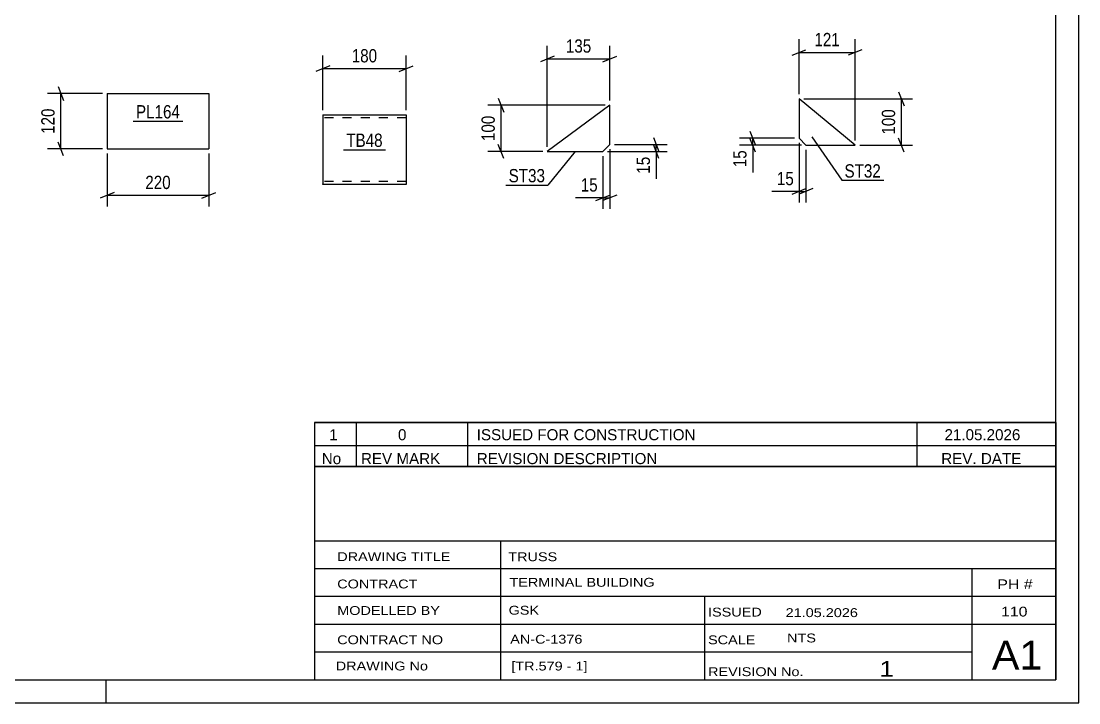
# Model space of a CAD drawing. Header units: millimetres. Extents: x 0 to 420, y 0 to 297.
# Drawn here: x 191.6 to 420, y 0 to 147.2 of the extents above; entities that cross this region are included whole.
import ezdxf

# ---------------------------------------------------------------- set-up
doc = ezdxf.new("R2010")
doc.units = ezdxf.units.MM
doc.linetypes.add('DXK_LINE_DOT2', pattern=[3.9198, 1.9599, -1.9599])
doc.styles.add('Arial Narrow', font='ARIALN.TTF', dxfattribs={"height": 0.2})

# ---------------------------------------------------------------- blocks, each defined once
blk = doc.blocks.new('Unknown-122572341-1115')
at = {"color": 5, "linetype": 'Continuous'}
for p, q in [((420, 0), (420, 297)), ((415, 5), (415, 292)), ((5, 5), (415, 5)), ((210, 0), (210, 5)), ((0, 0), (420, 0))]:
    blk.add_line(p, q, dxfattribs=at)
blk = doc.blocks.new('Part-122572341-1847 - 1833')
at = {"color": 2, "linetype": 'Continuous'}
for p, q in [((210.2, 131.59), (210.2, 119.59)), ((210.2, 131.59), (232.16, 131.59)), ((232.16, 131.59), (232.16, 119.59)), ((210.2, 119.59), (232.16, 119.59))]:
    blk.add_line(p, q, dxfattribs=at)
blk = doc.blocks.new('Part-122572341-1889 - 1874')
at = {"color": 2, "linetype": 'Continuous'}
for p, q in [((256.75, 126.94), (256.75, 112.03)), ((256.75, 126.94), (274.75, 126.94)), ((274.75, 126.94), (274.75, 111.94)), ((256.75, 111.94), (256.75, 112.03)), ((274.75, 111.94), (256.75, 111.94))]:
    blk.add_line(p, q, dxfattribs=at)
at = {"color": 7, "linetype": 'DXK_LINE_DOT2'}
for p, q in [((274.75, 126.34), (256.75, 126.34)), ((256.75, 112.54), (256.75, 112.59)), ((274.75, 112.54), (256.75, 112.54)), ((274.75, 112.54), (274.75, 112.59))]:
    blk.add_line(p, q, dxfattribs=at)
blk = doc.blocks.new('Part-122572341-1921 - 1905')
at = {"color": 2, "linetype": 'Continuous'}
for p, q in [((359.59, 130.43), (359.59, 121.93)), ((371.68, 120.43), (359.59, 130.43)), ((359.59, 121.93), (361.09, 120.43)), ((361.09, 120.43), (371.68, 120.43))]:
    blk.add_line(p, q, dxfattribs=at)
blk = doc.blocks.new('Part-122572341-1982 - 1966')
at = {"color": 2, "linetype": 'Continuous'}
for p, q in [((318.74, 129.04), (305.24, 119.04)), ((318.74, 120.54), (318.74, 129.04)), ((305.24, 119.04), (317.24, 119.04)), ((317.24, 119.04), (318.74, 120.54))]:
    blk.add_line(p, q, dxfattribs=at)
blk = doc.blocks.new('StraightDimension-122572341-1849 - 1833')
at = {"color": 7, "linetype": 'Continuous'}
for p, q in [((199.6, 133.09), (200.8, 130.09)), ((209.2, 131.59), (197.35, 131.59)), ((200.2, 119.59), (200.2, 131.59)), ((200.8, 118.09), (199.6, 121.09)), ((209.2, 119.59), (197.35, 119.59))]:
    blk.add_line(p, q, dxfattribs=at)
at = {"color": 0}
blk.add_wipeout([(199.45, 128.93), (195.25, 128.93), (195.25, 122.25), (199.45, 122.25)], dxfattribs=at)
at = {"color": 3, "style": 'Arial Narrow'}
blk.add_text('120', height=2.863, rotation=90.0002, dxfattribs=at).set_placement((198.85, 122.85))
blk = doc.blocks.new('StraightDimension-122572341-1860 - 1833')
at = {"color": 7, "linetype": 'Continuous'}
for p, q in [((210.2, 118.59), (210.2, 107.19)), ((232.16, 118.59), (232.16, 107.19)), ((211.7, 110.19), (208.7, 108.99)), ((230.66, 108.99), (233.66, 110.19)), ((210.2, 109.59), (232.16, 109.59))]:
    blk.add_line(p, q, dxfattribs=at)
at = {"color": 0}
blk.add_wipeout([(224.52, 110.34), (224.52, 114.54), (217.84, 114.54), (217.84, 110.34)], dxfattribs=at)
at = {"color": 3, "style": 'Arial Narrow'}
blk.add_text('220', height=2.863, dxfattribs=at).set_placement((218.44, 110.94))
blk = doc.blocks.new('StraightDimension-122572341-1891 - 1874')
at = {"color": 7, "linetype": 'Continuous'}
for p, q in [((256.75, 127.94), (256.75, 139.79)), ((274.75, 127.94), (274.75, 139.79)), ((258.25, 137.54), (255.25, 136.34)), ((273.25, 136.34), (276.25, 137.54)), ((256.75, 136.94), (274.75, 136.94))]:
    blk.add_line(p, q, dxfattribs=at)
at = {"color": 0}
blk.add_wipeout([(269.1, 137.69), (269.1, 141.89), (262.41, 141.89), (262.41, 137.69)], dxfattribs=at)
at = {"color": 3, "style": 'Arial Narrow'}
blk.add_text('180', height=2.863, dxfattribs=at).set_placement((263.01, 138.29))
blk = doc.blocks.new('StraightDimension-122572341-1945 - 1905')
at = {"color": 7, "linetype": 'Continuous'}
for p, q in [((359.59, 131.43), (359.59, 143.28)), ((371.68, 121.43), (371.68, 143.28)), ((358.09, 139.83), (361.09, 141.03)), ((359.59, 140.43), (371.68, 140.43)), ((373.18, 141.03), (370.18, 139.83))]:
    blk.add_line(p, q, dxfattribs=at)
at = {"color": 0}
blk.add_wipeout([(368.98, 141.18), (368.98, 145.38), (362.3, 145.38), (362.3, 141.18)], dxfattribs=at)
at = {"color": 3, "style": 'Arial Narrow'}
blk.add_text('121', height=2.863, dxfattribs=at).set_placement((362.9, 141.78))
blk = doc.blocks.new('StraightDimension-122572341-1923 - 1905')
at = {"color": 7, "linetype": 'Continuous'}
for p, q in [((360.59, 130.43), (384.08, 130.43)), ((381.08, 131.93), (382.28, 128.93)), ((381.68, 120.43), (381.68, 130.43)), ((382.28, 118.93), (381.08, 121.93)), ((372.68, 120.43), (384.08, 120.43))]:
    blk.add_line(p, q, dxfattribs=at)
at = {"color": 0}
blk.add_wipeout([(380.93, 128.77), (376.73, 128.77), (376.73, 122.09), (380.93, 122.09)], dxfattribs=at)
at = {"color": 3, "style": 'Arial Narrow'}
blk.add_text('100', height=2.863, rotation=90.0002, dxfattribs=at).set_placement((380.33, 122.69))
blk = doc.blocks.new('StraightDimension-122572341-1932 - 1905')
at = {"color": 7, "linetype": 'Continuous'}
for p, q in [((359.59, 120.93), (359.59, 108.03)), ((361.09, 119.43), (361.09, 108.03)), ((358.09, 109.83), (361.09, 111.03)), ((362.59, 111.03), (359.59, 109.83)), ((359.59, 110.43), (361.09, 110.43))]:
    blk.add_line(p, q, dxfattribs=at)
at = {"color": 0}
blk.add_wipeout([(359.07, 111.18), (359.07, 115.38), (354.21, 115.38), (354.21, 111.18)], dxfattribs=at)
at = {"color": 7, "linetype": 'Continuous'}
blk.add_line((359.59, 110.43), (353.69, 110.43), dxfattribs=at)
blk.add_line((359.59, 110.43), (353.69, 110.43), dxfattribs=at)
at = {"color": 3, "style": 'Arial Narrow'}
blk.add_text('15', height=2.863, dxfattribs=at).set_placement((354.81, 111.78))
blk = doc.blocks.new('StraightDimension-122572341-1952 - 1905')
at = {"color": 7, "linetype": 'Continuous'}
for p, q in [((348.99, 123.43), (350.19, 120.43)), ((358.59, 121.93), (346.74, 121.93)), ((350.19, 118.93), (348.99, 121.93)), ((349.59, 120.43), (349.59, 121.93)), ((360.09, 120.43), (346.74, 120.43))]:
    blk.add_line(p, q, dxfattribs=at)
at = {"color": 0}
blk.add_wipeout([(348.84, 119.9), (344.64, 119.9), (344.64, 115.05), (348.84, 115.05)], dxfattribs=at)
at = {"color": 7, "linetype": 'Continuous'}
blk.add_line((349.59, 120.43), (349.59, 114.52), dxfattribs=at)
blk.add_line((349.59, 120.43), (349.59, 114.52), dxfattribs=at)
at = {"color": 3, "style": 'Arial Narrow'}
blk.add_text('15', height=2.863, rotation=90.0002, dxfattribs=at).set_placement((348.24, 115.65))
blk = doc.blocks.new('StraightDimension-122572341-2019 - 1966')
at = {"color": 7, "linetype": 'Continuous'}
for p, q in [((328.14, 122.04), (329.34, 119.04)), ((318.24, 119.04), (331.14, 119.04)), ((319.74, 120.54), (331.14, 120.54)), ((329.34, 117.54), (328.14, 120.54)), ((328.74, 119.04), (328.74, 120.54))]:
    blk.add_line(p, q, dxfattribs=at)
at = {"color": 0}
blk.add_wipeout([(327.99, 118.52), (323.79, 118.52), (323.79, 113.66), (327.99, 113.66)], dxfattribs=at)
at = {"color": 7, "linetype": 'Continuous'}
blk.add_line((328.74, 119.04), (328.74, 113.14), dxfattribs=at)
blk.add_line((328.74, 119.04), (328.74, 113.14), dxfattribs=at)
at = {"color": 3, "style": 'Arial Narrow'}
blk.add_text('15', height=2.863, rotation=90.0002, dxfattribs=at).set_placement((327.39, 114.26))
blk = doc.blocks.new('StraightDimension-122572341-2010 - 1966')
at = {"color": 7, "linetype": 'Continuous'}
for p, q in [((294.64, 130.54), (295.84, 127.54)), ((317.74, 129.04), (292.39, 129.04)), ((295.24, 119.04), (295.24, 129.04)), ((304.24, 119.04), (292.39, 119.04)), ((295.84, 117.54), (294.64, 120.54))]:
    blk.add_line(p, q, dxfattribs=at)
at = {"color": 0}
blk.add_wipeout([(294.49, 127.39), (290.29, 127.39), (290.29, 120.7), (294.49, 120.7)], dxfattribs=at)
at = {"color": 3, "style": 'Arial Narrow'}
blk.add_text('100', height=2.863, rotation=90.0002, dxfattribs=at).set_placement((293.89, 121.3))
blk = doc.blocks.new('StraightDimension-122572341-1984 - 1966')
at = {"color": 7, "linetype": 'Continuous'}
for p, q in [((305.24, 120.04), (305.24, 141.89)), ((318.74, 130.04), (318.74, 141.89)), ((306.74, 139.64), (303.74, 138.44)), ((317.24, 138.44), (320.24, 139.64)), ((305.24, 139.04), (318.74, 139.04))]:
    blk.add_line(p, q, dxfattribs=at)
at = {"color": 0}
blk.add_wipeout([(315.34, 139.79), (315.34, 143.99), (308.65, 143.99), (308.65, 139.79)], dxfattribs=at)
at = {"color": 3, "style": 'Arial Narrow'}
blk.add_text('135', height=2.863, dxfattribs=at).set_placement((309.25, 140.39))
blk = doc.blocks.new('StraightDimension-122572341-1993 - 1966')
at = {"color": 7, "linetype": 'Continuous'}
for p, q in [((318.74, 119.54), (318.74, 106.64)), ((317.24, 118.04), (317.24, 106.64)), ((315.74, 108.44), (318.74, 109.64)), ((320.24, 109.64), (317.24, 108.44)), ((317.24, 109.04), (318.74, 109.04))]:
    blk.add_line(p, q, dxfattribs=at)
at = {"color": 0}
blk.add_wipeout([(316.72, 109.79), (316.72, 113.99), (311.86, 113.99), (311.86, 109.79)], dxfattribs=at)
at = {"color": 7, "linetype": 'Continuous'}
blk.add_line((317.24, 109.04), (311.34, 109.04), dxfattribs=at)
blk.add_line((317.24, 109.04), (311.34, 109.04), dxfattribs=at)
at = {"color": 3, "style": 'Arial Narrow'}
blk.add_text('15', height=2.863, dxfattribs=at).set_placement((312.46, 110.39))
blk = doc.blocks.new('Unknown-122572341-12491')
at = {"color": 7, "linetype": 'Continuous'}
for p, q in [((255, 51.05), (255, 5)), ((255, 51.05), (415, 51.05)), ((415, 51), (415, 5)), ((255, 35), (415, 35)), ((295.14, 35), (295.14, 5)), ((255, 29), (415, 29)), ((397, 5.05), (397, 29.05)), ((255, 23), (415, 23)), ((339.14, 23), (339.14, 5)), ((255, 17), (415, 17)), ((255, 11), (397, 11)), ((255, 5), (415, 5))]:
    blk.add_line(p, q, dxfattribs=at)
at = {"color": 7, "style": 'Arial Narrow'}
for s, height, width, p in [('DRAWING TITLE', 1.9089, 1.425378, (259.88, 30.61)), ('TRUSS', 1.909, 1.425378, (296.81, 30.59)), ('CONTRACT', 1.909, 1.425378, (259.88, 24.71)), ('TERMINAL BUILDING', 1.9089, 1.425378, (297.06, 25.07)), ('MODELLED BY', 1.9089, 1.425378, (259.88, 18.98)), ('GSK', 1.909, 1.425378, (296.88, 19.04)), ('ISSUED', 1.909, 1.425378, (339.94, 18.64)), ('21.05.2026', 1.909, 1.425378, (356.69, 18.52)), ('CONTRACT NO', 1.9089, 1.425378, (259.88, 12.66)), ('AN-C-1376', 1.909, 1.425378, (297.23, 12.78)), ('SCALE', 1.909, 1.425378, (339.94, 12.65)), ('A1', 6.204, 1.25, (401.24, 7.2)), ('DRAWING No', 1.909, 1.425378, (259.56, 7)), ('[TR.579 - 1]', 1.9089, 1.425378, (297.46, 6.99)), ('REVISION No.', 1.9089, 1.425378, (339.94, 5.77)), ('1', 3.34, 1.5, (376.91, 5.68))]:
    blk.add_text(s, height=height, dxfattribs=dict(at, width=width)).set_placement(p)
at = {"color": 7, "linetype": 'Continuous', "style": 'Arial Narrow'}
for s, height, width, p in [('PH #', 2.1, 1.42538, (402.4, 24.55)), ('110', 2.1, 1.42538, (403.19, 18.65)), ('NTS', 1.909, 1.425378, (357, 13.05))]:
    blk.add_text(s, height=height, dxfattribs=dict(at, width=width)).set_placement(p)
blk = doc.blocks.new('Unknown-122572341-12492')
at = {"color": 7, "linetype": 'Continuous'}
for p, q in [((255, 60.55), (415, 60.55)), ((415, 60.55), (255, 60.55)), ((255, 60.55), (255, 55.55)), ((264, 60.55), (264, 55.55)), ((288, 60.55), (288, 55.55)), ((385, 60.55), (385, 55.55)), ((415, 60.55), (415, 55.55)), ((255, 55.55), (415, 55.55)), ((255, 55.55), (255, 51.05)), ((255, 55.55), (415, 55.55)), ((264, 55.55), (264, 51.05)), ((288, 55.55), (288, 51.05)), ((385, 55.55), (385, 51.05)), ((415, 55.55), (415, 51.05)), ((415, 51.05), (255, 51.05))]:
    blk.add_line(p, q, dxfattribs=at)
at = {"color": 7, "linetype": 'Continuous', "style": 'Arial Narrow'}
for s, height, width, p in [('1', 2.39, 1.196471, (258.16, 56.7)), ('0', 2.39, 1.196471, (273, 56.7)), ('ISSUED FOR CONSTRUCTION', 2.3861, 1.196471, (290, 56.7)), ('21.05.2026', 2.386, 1.196471, (391, 56.7)), ('No', 2.386, 1.2, (256.54, 51.55)), ('REV MARK', 2.386, 1.2, (265, 51.55)), ('REVISION DESCRIPTION', 2.3861, 1.2, (290, 51.55)), ('REV. DATE', 2.386, 1.2, (390.28, 51.55))]:
    blk.add_text(s, height=height, dxfattribs=dict(at, width=width)).set_placement(p)
blk = doc.blocks.new('Mark-122572341-1845 - 1833')
at = {"color": 0}
blk.add_wipeout([(225.93, 126.19), (225.93, 129.19), (216.43, 129.19), (216.43, 126.19)], dxfattribs=at)
blk.add_wipeout([(225.93, 126.19), (225.93, 129.19), (216.43, 129.19), (216.43, 126.19)], dxfattribs=at)
at = {"color": 30, "linetype": 'Continuous'}
blk.add_line((215.83, 125.59), (226.53, 125.59), dxfattribs=at)
at = {"color": 3, "style": 'Arial Narrow'}
blk.add_text('PL164', height=2.863, dxfattribs=at).set_placement((216.43, 126.19))
blk = doc.blocks.new('Mark-122572341-1887 - 1874')
at = {"color": 0}
blk.add_wipeout([(269.68, 120.04), (269.68, 123.04), (261.83, 123.04), (261.83, 120.04)], dxfattribs=at)
blk.add_wipeout([(269.68, 120.04), (269.68, 123.04), (261.83, 123.04), (261.83, 120.04)], dxfattribs=at)
at = {"color": 30, "linetype": 'Continuous'}
blk.add_line((261.23, 119.44), (270.28, 119.44), dxfattribs=at)
at = {"color": 3, "style": 'Arial Narrow'}
blk.add_text('TB48', height=2.863, dxfattribs=at).set_placement((261.83, 120.04))
blk = doc.blocks.new('Mark-122572341-1917 - 1905')
at = {"color": 0}
blk.add_wipeout([(377.26, 113.42), (377.26, 116.42), (369.4, 116.42), (369.4, 113.42)], dxfattribs=at)
blk.add_wipeout([(377.26, 113.42), (377.26, 116.42), (369.4, 116.42), (369.4, 113.42)], dxfattribs=at)
at = {"color": 30, "linetype": 'Continuous'}
for p, q in [((362.33, 122.18), (368.8, 112.82)), ((368.8, 112.82), (377.86, 112.82))]:
    blk.add_line(p, q, dxfattribs=at)
at = {"color": 3, "style": 'Arial Narrow'}
blk.add_text('ST32', height=2.863, dxfattribs=at).set_placement((369.4, 113.42))
blk = doc.blocks.new('Mark-122572341-1978 - 1966')
at = {"color": 0}
blk.add_wipeout([(304.75, 112.4), (304.75, 115.4), (296.89, 115.4), (296.89, 112.4)], dxfattribs=at)
blk.add_wipeout([(304.75, 112.4), (304.75, 115.4), (296.89, 115.4), (296.89, 112.4)], dxfattribs=at)
at = {"color": 30, "linetype": 'Continuous'}
for p in [(311.24, 119.04), (296.29, 111.8)]:
    blk.add_line(p, (305.35, 111.8), dxfattribs=at)
at = {"color": 3, "style": 'Arial Narrow'}
blk.add_text('ST33', height=2.863, dxfattribs=at).set_placement((296.89, 112.4))

msp = doc.modelspace()

# ---------------------------------------------------------------- block references
for name in ['Unknown-122572341-1115', 'Part-122572341-1847 - 1833', 'Part-122572341-1921 - 1905', 'Part-122572341-1982 - 1966', 'Part-122572341-1889 - 1874', 'Unknown-122572341-12492', 'Unknown-122572341-12491']:
    msp.add_blockref(name, (0, 0))

# ---------------------------------------------------------------- next in the draw order: block references
for name in ['StraightDimension-122572341-1945 - 1905', 'StraightDimension-122572341-1891 - 1874', 'StraightDimension-122572341-1849 - 1833', 'Mark-122572341-1845 - 1833', 'Mark-122572341-1887 - 1874', 'StraightDimension-122572341-2019 - 1966']:
    msp.add_blockref(name, (0, 0))

# ---------------------------------------------------------------- next in the draw order: block references
for name in ['StraightDimension-122572341-2010 - 1966', 'StraightDimension-122572341-1923 - 1905', 'StraightDimension-122572341-1860 - 1833']:
    msp.add_blockref(name, (0, 0))

# ---------------------------------------------------------------- next in the draw order: block references
for name in ['StraightDimension-122572341-1984 - 1966', 'StraightDimension-122572341-1932 - 1905']:
    msp.add_blockref(name, (0, 0))

# ---------------------------------------------------------------- next in the draw order: block references
for name in ['StraightDimension-122572341-1952 - 1905', 'Mark-122572341-1917 - 1905', 'StraightDimension-122572341-1993 - 1966']:
    msp.add_blockref(name, (0, 0))

# ---------------------------------------------------------------- next in the draw order: block references
msp.add_blockref('Mark-122572341-1978 - 1966', (0, 0))

doc.saveas('drawing.dxf')
